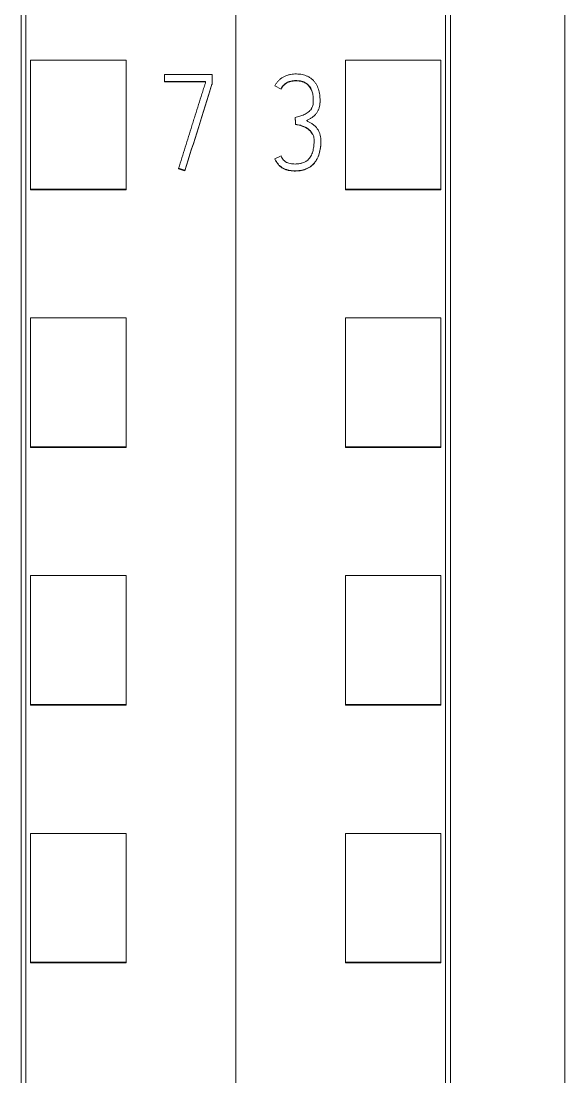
# Model space of a CAD drawing. Header units: millimetres. Extents: x 4137 to 6698, y 1400 to 3585.
# Drawn here: x 6003.35 to 6014.75, y 3270.74 to 3292.87 of the extents above; entities that cross this region are included whole.
import ezdxf

# ---------------------------------------------------------------- set-up
doc = ezdxf.new("R2010")
doc.units = ezdxf.units.MM
doc.layers.add('000-PI-Oprema', color=30, linetype='Continuous', lineweight=5)

msp = doc.modelspace()

# ---------------------------------------------------------------- linework, layer by layer
at = {"layer": '000-PI-Oprema', "color": 0, "linetype": 'ByBlock', "lineweight": 0}
for p, q in [((6007.848, 3360.465), (6007.848, 3247.047)), ((6007.848, 3360.465), (6007.848, 3247.047)), ((6003.448, 3249.37), (6003.448, 3358.185)), ((6012.248, 3358.185), (6012.248, 3249.37)), ((6003.548, 3289.349), (6003.548, 3292.05)), ((6003.548, 3292.05), (6005.548, 3292.05)), ((6005.548, 3289.349), (6005.548, 3292.05)), ((6010.148, 3289.349), (6010.148, 3292.05)), ((6012.148, 3292.05), (6010.148, 3292.05)), ((6012.148, 3289.349), (6012.148, 3292.05)), ((6006.351, 3291.607), (6006.351, 3291.748)), ((6006.351, 3291.748), (6007.35, 3291.748)), ((6007.35, 3291.748), (6007.35, 3291.546)), ((6006.351, 3291.607), (6006.351, 3291.6)), ((6007.211, 3291.607), (6006.351, 3291.607)), ((6006.351, 3291.6), (6007.211, 3291.6)), ((6007.211, 3291.568), (6007.211, 3291.607)), ((6007.35, 3291.546), (6007.35, 3291.539)), ((6009.615, 3291.194), (6009.615, 3291.2)), ((6009.094, 3290.847), (6009.094, 3290.841)), ((6009.102, 3290.709), (6009.102, 3290.703)), ((6009.632, 3290.341), (6009.632, 3290.347)), ((6006.648, 3289.783), (6006.648, 3289.777)), ((6006.781, 3289.739), (6006.781, 3289.733)), ((6003.548, 3289.334), (6003.548, 3289.349)), ((6003.548, 3289.349), (6005.548, 3289.349)), ((6003.548, 3289.334), (6005.548, 3289.334)), ((6005.548, 3289.334), (6005.548, 3289.349)), ((6010.148, 3289.334), (6010.148, 3289.349)), ((6012.148, 3289.349), (6010.148, 3289.349)), ((6012.148, 3289.334), (6010.148, 3289.334)), ((6012.148, 3289.334), (6012.148, 3289.349)), ((6003.548, 3283.947), (6003.548, 3286.649)), ((6003.548, 3286.649), (6005.548, 3286.649)), ((6005.548, 3283.947), (6005.548, 3286.649)), ((6010.148, 3283.947), (6010.148, 3286.649)), ((6012.148, 3286.649), (6010.148, 3286.649)), ((6012.148, 3283.947), (6012.148, 3286.649)), ((6003.548, 3283.934), (6003.548, 3283.947)), ((6003.548, 3283.947), (6005.548, 3283.947)), ((6003.548, 3283.934), (6005.548, 3283.934)), ((6005.548, 3283.934), (6005.548, 3283.947)), ((6010.148, 3283.934), (6010.148, 3283.947)), ((6012.148, 3283.947), (6010.148, 3283.947)), ((6012.148, 3283.934), (6010.148, 3283.934)), ((6012.148, 3283.934), (6012.148, 3283.947)), ((6003.548, 3278.546), (6003.548, 3281.247)), ((6003.548, 3281.247), (6005.548, 3281.247)), ((6005.548, 3278.546), (6005.548, 3281.247)), ((6010.148, 3278.546), (6010.148, 3281.247)), ((6012.148, 3281.247), (6010.148, 3281.247)), ((6012.148, 3278.546), (6012.148, 3281.247)), ((6003.548, 3278.534), (6003.548, 3278.546)), ((6003.548, 3278.546), (6005.548, 3278.546)), ((6003.548, 3278.534), (6005.548, 3278.534)), ((6005.548, 3278.534), (6005.548, 3278.546)), ((6010.148, 3278.534), (6010.148, 3278.546)), ((6012.148, 3278.546), (6010.148, 3278.546)), ((6012.148, 3278.534), (6010.148, 3278.534)), ((6012.148, 3278.534), (6012.148, 3278.546)), ((6003.548, 3273.144), (6003.548, 3275.845)), ((6003.548, 3275.845), (6005.548, 3275.845)), ((6005.548, 3273.144), (6005.548, 3275.845)), ((6010.148, 3273.144), (6010.148, 3275.845)), ((6012.148, 3275.845), (6010.148, 3275.845)), ((6012.148, 3273.144), (6012.148, 3275.845)), ((6003.548, 3273.135), (6003.548, 3273.144)), ((6003.548, 3273.144), (6005.548, 3273.144)), ((6003.548, 3273.135), (6005.548, 3273.135)), ((6005.548, 3273.135), (6005.548, 3273.144)), ((6010.148, 3273.135), (6010.148, 3273.144)), ((6012.148, 3273.144), (6010.148, 3273.144)), ((6012.148, 3273.135), (6010.148, 3273.135)), ((6012.148, 3273.135), (6012.148, 3273.144))]:
    msp.add_line(p, q, dxfattribs=at)
at = {"layer": '000-PI-Oprema', "color": 0, "linetype": 'ByBlock', "lineweight": 0, "ltscale": 0.25}
for p, q in [((6008.669, 3291.512), (6008.797, 3291.442)), ((6008.669, 3289.986), (6008.797, 3290.044))]:
    msp.add_line(p, q, dxfattribs=at)
at = {"layer": '000-PI-Oprema', "color": 7, "linetype": 'Continuous', "lineweight": 13}
for centre, major_axis, ratio, start_param, end_param in [((6010.883, 3240.573), (314.603, 1002.18), 0.017762, 1.525489, 1.527294), ((6010.881, 3240.637), (314.393, 1001.508), 0.017752, 1.525522, 1.527328)]:
    msp.add_ellipse(centre, major_axis=major_axis, ratio=ratio, start_param=start_param, end_param=end_param, dxfattribs=at)
at = {"layer": '000-PI-Oprema', "color": 0, "linetype": 'ByBlock', "lineweight": 0}
for points, knots in [([(6003.348, 3249.084), (6003.348, 3252.425), (6003.348, 3260.39), (6003.348, 3273.029), (6003.348, 3288.516), (6003.348, 3302.81), (6003.348, 3317.02), (6003.348, 3331.587), (6003.348, 3345.757), (6003.348, 3355.326), (6003.348, 3358.37)], [0, 0, 0, 0, 0.091483, 0.21812, 0.346206, 0.515858, 0.610111, 0.736264, 0.916066, 1, 1, 1, 1]), ([(6012.348, 3358.37), (6012.348, 3355.326), (6012.348, 3345.757), (6012.348, 3331.587), (6012.348, 3317.02), (6012.348, 3302.81), (6012.348, 3288.516), (6012.348, 3273.029), (6012.348, 3260.39), (6012.348, 3252.425), (6012.348, 3249.084)], [0, 0, 0, 0, 0.083934, 0.263736, 0.389889, 0.484142, 0.653794, 0.78188, 0.908517, 1, 1, 1, 1]), ([(6014.748, 3355.305), (6014.748, 3353.282), (6014.748, 3344.733), (6014.748, 3331.587), (6014.748, 3317.02), (6014.748, 3302.81), (6014.748, 3288.516), (6014.748, 3273.029), (6014.748, 3260.271), (6014.748, 3251.39), (6014.748, 3247.132), (6014.748, 3246.334)], [0, 0, 0, 0, 0.055935, 0.236292, 0.362833, 0.457376, 0.627551, 0.756032, 0.883059, 0.978086, 1, 1, 1, 1]), ([(6008.669, 3291.512), (6008.678, 3291.531), (6008.697, 3291.566), (6008.722, 3291.598), (6008.742, 3291.621), (6008.749, 3291.628), (6008.764, 3291.642), (6008.772, 3291.649), (6008.795, 3291.668), (6008.811, 3291.68), (6008.837, 3291.696), (6008.846, 3291.701), (6008.864, 3291.71), (6008.873, 3291.715), (6008.901, 3291.727), (6008.92, 3291.734), (6008.949, 3291.742), (6008.959, 3291.745), (6008.978, 3291.749), (6008.988, 3291.751), (6009.018, 3291.756), (6009.058, 3291.761), (6009.098, 3291.762), (6009.139, 3291.761), (6009.159, 3291.761), (6009.199, 3291.757), (6009.219, 3291.754), (6009.259, 3291.746), (6009.278, 3291.742), (6009.317, 3291.729), (6009.335, 3291.722), (6009.363, 3291.709), (6009.372, 3291.704), (6009.39, 3291.694), (6009.398, 3291.689), (6009.423, 3291.672), (6009.439, 3291.66), (6009.461, 3291.64), (6009.468, 3291.633), (6009.482, 3291.618), (6009.489, 3291.61), (6009.508, 3291.587), (6009.52, 3291.57), (6009.541, 3291.536), (6009.55, 3291.518), (6009.575, 3291.463), (6009.587, 3291.424), (6009.6, 3291.366), (6009.604, 3291.346), (6009.61, 3291.306), (6009.612, 3291.286), (6009.614, 3291.246), (6009.615, 3291.226), (6009.615, 3291.186), (6009.615, 3291.166), (6009.612, 3291.125), (6009.61, 3291.105), (6009.602, 3291.065), (6009.596, 3291.046), (6009.581, 3291.009), (6009.573, 3290.991), (6009.557, 3290.964), (6009.552, 3290.956), (6009.54, 3290.939), (6009.534, 3290.931), (6009.514, 3290.908), (6009.5, 3290.894), (6009.478, 3290.874), (6009.47, 3290.867), (6009.454, 3290.855), (6009.445, 3290.849), (6009.42, 3290.833), (6009.403, 3290.822), (6009.368, 3290.802), (6009.35, 3290.793), (6009.332, 3290.784)], [0, 0, 0, 0, 0.03125, 0.0625, 0.0625, 0.078125, 0.078125, 0.09375, 0.09375, 0.125, 0.125, 0.140625, 0.140625, 0.15625, 0.15625, 0.1875, 0.1875, 0.203125, 0.203125, 0.21875, 0.21875, 0.25, 0.28125, 0.28125, 0.3125, 0.3125, 0.34375, 0.34375, 0.375, 0.375, 0.40625, 0.40625, 0.421875, 0.421875, 0.4375, 0.4375, 0.46875, 0.46875, 0.484375, 0.484375, 0.5, 0.5, 0.53125, 0.53125, 0.5625, 0.5625, 0.625, 0.625, 0.65625, 0.65625, 0.6875, 0.6875, 0.71875, 0.71875, 0.75, 0.75, 0.78125, 0.78125, 0.8125, 0.8125, 0.84375, 0.84375, 0.859375, 0.859375, 0.875, 0.875, 0.90625, 0.90625, 0.921875, 0.921875, 0.9375, 0.9375, 0.96875, 0.96875, 1, 1, 1, 1]), ([(6006.648, 3289.783), (6006.695, 3289.932), (6006.742, 3290.081), (6006.812, 3290.304), (6006.835, 3290.378), (6006.882, 3290.527), (6006.905, 3290.602), (6006.94, 3290.713), (6006.952, 3290.75), (6006.975, 3290.825), (6006.987, 3290.862), (6007.022, 3290.973), (6007.045, 3291.048), (6007.092, 3291.197), (6007.116, 3291.271), (6007.151, 3291.382), (6007.163, 3291.42), (6007.18, 3291.475), (6007.186, 3291.494), (6007.196, 3291.522), (6007.199, 3291.531), (6007.205, 3291.549), (6007.208, 3291.559), (6007.211, 3291.568)], [0, 0, 0, 0, 0.25, 0.25, 0.375, 0.375, 0.5, 0.5, 0.5625, 0.5625, 0.625, 0.625, 0.75, 0.75, 0.875, 0.875, 0.9375, 0.9375, 0.96875, 0.96875, 0.984375, 0.984375, 1, 1, 1, 1]), ([(6009.094, 3290.847), (6009.125, 3290.857), (6009.157, 3290.866), (6009.22, 3290.886), (6009.251, 3290.896), (6009.296, 3290.916), (6009.311, 3290.924), (6009.34, 3290.941), (6009.353, 3290.95), (6009.373, 3290.965), (6009.379, 3290.971), (6009.391, 3290.982), (6009.397, 3290.988), (6009.413, 3291.007), (6009.424, 3291.019), (6009.437, 3291.04), (6009.441, 3291.047), (6009.449, 3291.062), (6009.452, 3291.07), (6009.461, 3291.093), (6009.465, 3291.109), (6009.471, 3291.141), (6009.473, 3291.158), (6009.474, 3291.191), (6009.474, 3291.207), (6009.473, 3291.257), (6009.471, 3291.289), (6009.463, 3291.338), (6009.46, 3291.354), (6009.453, 3291.378), (6009.451, 3291.386), (6009.446, 3291.402), (6009.443, 3291.41), (6009.434, 3291.433), (6009.427, 3291.448), (6009.41, 3291.477), (6009.401, 3291.491), (6009.381, 3291.517), (6009.37, 3291.53), (6009.352, 3291.547), (6009.346, 3291.552), (6009.333, 3291.562), (6009.326, 3291.567), (6009.305, 3291.581), (6009.29, 3291.589), (6009.26, 3291.601), (6009.244, 3291.607), (6009.211, 3291.615), (6009.195, 3291.617), (6009.162, 3291.621), (6009.146, 3291.623), (6009.112, 3291.623), (6009.096, 3291.623), (6009.062, 3291.621), (6009.046, 3291.619), (6009.013, 3291.614), (6008.997, 3291.611), (6008.973, 3291.603), (6008.965, 3291.601), (6008.95, 3291.595), (6008.942, 3291.592), (6008.927, 3291.585), (6008.919, 3291.581), (6008.905, 3291.572), (6008.898, 3291.568), (6008.878, 3291.553), (6008.865, 3291.542), (6008.842, 3291.518), (6008.832, 3291.506), (6008.813, 3291.478), (6008.805, 3291.464), (6008.797, 3291.449)], [0, 0, 0, 0, 0.0625, 0.0625, 0.125, 0.125, 0.15625, 0.15625, 0.1875, 0.1875, 0.203125, 0.203125, 0.21875, 0.21875, 0.25, 0.25, 0.265625, 0.265625, 0.28125, 0.28125, 0.3125, 0.3125, 0.34375, 0.34375, 0.375, 0.375, 0.4375, 0.4375, 0.46875, 0.46875, 0.484375, 0.484375, 0.5, 0.5, 0.53125, 0.53125, 0.5625, 0.5625, 0.59375, 0.59375, 0.609375, 0.609375, 0.625, 0.625, 0.65625, 0.65625, 0.6875, 0.6875, 0.71875, 0.71875, 0.75, 0.75, 0.78125, 0.78125, 0.8125, 0.8125, 0.84375, 0.84375, 0.859375, 0.859375, 0.875, 0.875, 0.890625, 0.890625, 0.90625, 0.90625, 0.9375, 0.9375, 0.96875, 0.96875, 1, 1, 1, 1]), ([(6008.797, 3291.442), (6008.804, 3291.457), (6008.813, 3291.472), (6008.831, 3291.499), (6008.841, 3291.511), (6008.859, 3291.529), (6008.865, 3291.535), (6008.877, 3291.546), (6008.884, 3291.551), (6008.897, 3291.561), (6008.904, 3291.565), (6008.918, 3291.574), (6008.925, 3291.578), (6008.948, 3291.588), (6008.963, 3291.594), (6008.995, 3291.604), (6009.011, 3291.607), (6009.044, 3291.613), (6009.06, 3291.615), (6009.093, 3291.617), (6009.11, 3291.617), (6009.16, 3291.616), (6009.192, 3291.613), (6009.233, 3291.603), (6009.241, 3291.601), (6009.257, 3291.596), (6009.265, 3291.593), (6009.288, 3291.584), (6009.302, 3291.576), (6009.324, 3291.563), (6009.33, 3291.558), (6009.343, 3291.548), (6009.35, 3291.543), (6009.368, 3291.526), (6009.379, 3291.513), (6009.394, 3291.494), (6009.399, 3291.487), (6009.409, 3291.473), (6009.422, 3291.452), (6009.432, 3291.43), (6009.445, 3291.399), (6009.45, 3291.383), (6009.459, 3291.354), (6009.462, 3291.34), (6009.464, 3291.326)], [0, 0, 0, 0, 0.055989, 0.055989, 0.111979, 0.111979, 0.139974, 0.139974, 0.167968, 0.167968, 0.195963, 0.195963, 0.223958, 0.223958, 0.279947, 0.279947, 0.335937, 0.335937, 0.391926, 0.391926, 0.447916, 0.447916, 0.559895, 0.559895, 0.587889, 0.587889, 0.615884, 0.615884, 0.671874, 0.671874, 0.699868, 0.699868, 0.727863, 0.727863, 0.783853, 0.783853, 0.811847, 0.811847, 0.839842, 0.895832, 0.895832, 0.951821, 0.951821, 1, 1, 1, 1]), ([(6009.61, 3291.104), (6009.611, 3291.115), (6009.613, 3291.126), (6009.615, 3291.156), (6009.615, 3291.175), (6009.615, 3291.193)], [0, 0, 0, 0, 0.372922, 0.372922, 1, 1, 1, 1]), ([(6009.332, 3290.784), (6009.351, 3290.774), (6009.37, 3290.764), (6009.406, 3290.743), (6009.424, 3290.732), (6009.459, 3290.709), (6009.476, 3290.697), (6009.501, 3290.677), (6009.509, 3290.669), (6009.524, 3290.655), (6009.531, 3290.647), (6009.551, 3290.623), (6009.564, 3290.606), (6009.58, 3290.579), (6009.585, 3290.569), (6009.594, 3290.55), (6009.598, 3290.541), (6009.61, 3290.511), (6009.616, 3290.491), (6009.623, 3290.46), (6009.625, 3290.45), (6009.628, 3290.429), (6009.629, 3290.418), (6009.632, 3290.387), (6009.632, 3290.366), (6009.632, 3290.324), (6009.631, 3290.303), (6009.629, 3290.261), (6009.627, 3290.24), (6009.621, 3290.199), (6009.618, 3290.178), (6009.605, 3290.116), (6009.594, 3290.076), (6009.574, 3290.028), (6009.57, 3290.018), (6009.561, 3289.999), (6009.556, 3289.99), (6009.541, 3289.962), (6009.53, 3289.944), (6009.505, 3289.91), (6009.492, 3289.894), (6009.47, 3289.871), (6009.462, 3289.863), (6009.447, 3289.849), (6009.438, 3289.842), (6009.413, 3289.823), (6009.396, 3289.811), (6009.369, 3289.796), (6009.359, 3289.791), (6009.34, 3289.782), (6009.33, 3289.778), (6009.281, 3289.758), (6009.24, 3289.748), (6009.178, 3289.738), (6009.157, 3289.736), (6009.114, 3289.734), (6009.093, 3289.733), (6009.051, 3289.734), (6009.03, 3289.735), (6008.999, 3289.739), (6008.988, 3289.74), (6008.967, 3289.744), (6008.957, 3289.746), (6008.926, 3289.753), (6008.906, 3289.76), (6008.876, 3289.771), (6008.867, 3289.776), (6008.848, 3289.785), (6008.838, 3289.79), (6008.811, 3289.806), (6008.793, 3289.818), (6008.769, 3289.838), (6008.761, 3289.845), (6008.747, 3289.861), (6008.74, 3289.869), (6008.72, 3289.894), (6008.709, 3289.911), (6008.688, 3289.948), (6008.678, 3289.966), (6008.669, 3289.986)], [0, 0, 0, 0, 0.03125, 0.03125, 0.0625, 0.0625, 0.09375, 0.09375, 0.109375, 0.109375, 0.125, 0.125, 0.15625, 0.15625, 0.171875, 0.171875, 0.1875, 0.1875, 0.21875, 0.21875, 0.234375, 0.234375, 0.25, 0.25, 0.28125, 0.28125, 0.3125, 0.3125, 0.34375, 0.34375, 0.375, 0.375, 0.4375, 0.4375, 0.453125, 0.453125, 0.46875, 0.46875, 0.5, 0.5, 0.53125, 0.53125, 0.546875, 0.546875, 0.5625, 0.5625, 0.59375, 0.59375, 0.609375, 0.609375, 0.625, 0.625, 0.6875, 0.6875, 0.71875, 0.71875, 0.75, 0.75, 0.78125, 0.78125, 0.796875, 0.796875, 0.8125, 0.8125, 0.84375, 0.84375, 0.859375, 0.859375, 0.875, 0.875, 0.90625, 0.90625, 0.921875, 0.921875, 0.9375, 0.9375, 0.96875, 0.96875, 1, 1, 1, 1]), ([(6008.797, 3290.044), (6008.804, 3290.028), (6008.812, 3290.013), (6008.83, 3289.983), (6008.84, 3289.97), (6008.858, 3289.95), (6008.864, 3289.944), (6008.878, 3289.933), (6008.884, 3289.928), (6008.899, 3289.918), (6008.906, 3289.914), (6008.922, 3289.905), (6008.93, 3289.902), (6008.954, 3289.892), (6008.97, 3289.888), (6009.004, 3289.881), (6009.022, 3289.878), (6009.056, 3289.875), (6009.073, 3289.875), (6009.108, 3289.875), (6009.125, 3289.876), (6009.159, 3289.878), (6009.176, 3289.881), (6009.202, 3289.886), (6009.21, 3289.887), (6009.227, 3289.892), (6009.236, 3289.894), (6009.26, 3289.902), (6009.276, 3289.908), (6009.3, 3289.92), (6009.307, 3289.924), (6009.322, 3289.933), (6009.33, 3289.938), (6009.35, 3289.953), (6009.363, 3289.964), (6009.387, 3289.989), (6009.398, 3290.003), (6009.418, 3290.032), (6009.426, 3290.047), (6009.441, 3290.078), (6009.448, 3290.094), (6009.465, 3290.144), (6009.472, 3290.177), (6009.481, 3290.228), (6009.484, 3290.245), (6009.487, 3290.28), (6009.489, 3290.297), (6009.491, 3290.331), (6009.491, 3290.349), (6009.49, 3290.374), (6009.49, 3290.383), (6009.489, 3290.4), (6009.488, 3290.409), (6009.484, 3290.435), (6009.48, 3290.452), (6009.471, 3290.476), (6009.468, 3290.484), (6009.461, 3290.5), (6009.457, 3290.507), (6009.443, 3290.53), (6009.433, 3290.544), (6009.411, 3290.57), (6009.399, 3290.583), (6009.373, 3290.605), (6009.359, 3290.616), (6009.33, 3290.634), (6009.315, 3290.643), (6009.284, 3290.658), (6009.268, 3290.665), (6009.236, 3290.676), (6009.219, 3290.681), (6009.17, 3290.695), (6009.136, 3290.703), (6009.102, 3290.709)], [0, 0, 0, 0, 0.03125, 0.03125, 0.0625, 0.0625, 0.078125, 0.078125, 0.09375, 0.09375, 0.109375, 0.109375, 0.125, 0.125, 0.15625, 0.15625, 0.1875, 0.1875, 0.21875, 0.21875, 0.25, 0.25, 0.28125, 0.28125, 0.296875, 0.296875, 0.3125, 0.3125, 0.34375, 0.34375, 0.359375, 0.359375, 0.375, 0.375, 0.40625, 0.40625, 0.4375, 0.4375, 0.46875, 0.46875, 0.5, 0.5, 0.5625, 0.5625, 0.59375, 0.59375, 0.625, 0.625, 0.65625, 0.65625, 0.671875, 0.671875, 0.6875, 0.6875, 0.71875, 0.71875, 0.734375, 0.734375, 0.75, 0.75, 0.78125, 0.78125, 0.8125, 0.8125, 0.84375, 0.84375, 0.875, 0.875, 0.90625, 0.90625, 0.9375, 0.9375, 1, 1, 1, 1]), ([(6009.102, 3290.703), (6009.136, 3290.697), (6009.17, 3290.689), (6009.219, 3290.675), (6009.235, 3290.67), (6009.268, 3290.658), (6009.284, 3290.652), (6009.307, 3290.64), (6009.315, 3290.636), (6009.33, 3290.628), (6009.337, 3290.623), (6009.359, 3290.609), (6009.373, 3290.599), (6009.393, 3290.582), (6009.399, 3290.576), (6009.411, 3290.564), (6009.417, 3290.557), (6009.433, 3290.537), (6009.443, 3290.523), (6009.457, 3290.501), (6009.461, 3290.493), (6009.464, 3290.485), (6009.465, 3290.485), (6009.465, 3290.484)], [0, 0, 0, 0, 0.234549, 0.234549, 0.351824, 0.351824, 0.469098, 0.469098, 0.527735, 0.527735, 0.586373, 0.586373, 0.703647, 0.703647, 0.762285, 0.762285, 0.820922, 0.820922, 0.938196, 0.938196, 0.996834, 0.996834, 1, 1, 1, 1]), ([(6008.669, 3289.98), (6008.678, 3289.96), (6008.688, 3289.941), (6008.709, 3289.905), (6008.72, 3289.887), (6008.74, 3289.862), (6008.747, 3289.854), (6008.761, 3289.839), (6008.769, 3289.832), (6008.793, 3289.812), (6008.81, 3289.8), (6008.838, 3289.784), (6008.847, 3289.779), (6008.866, 3289.77), (6008.876, 3289.765), (6008.905, 3289.754), (6008.925, 3289.747), (6008.966, 3289.737), (6008.987, 3289.734), (6009.029, 3289.729), (6009.05, 3289.728), (6009.091, 3289.727), (6009.112, 3289.727), (6009.154, 3289.73), (6009.175, 3289.732), (6009.207, 3289.736), (6009.217, 3289.738), (6009.238, 3289.742), (6009.248, 3289.745), (6009.278, 3289.752), (6009.298, 3289.759), (6009.328, 3289.77), (6009.337, 3289.774), (6009.357, 3289.783), (6009.366, 3289.788), (6009.394, 3289.804), (6009.411, 3289.815), (6009.444, 3289.841), (6009.46, 3289.854), (6009.489, 3289.885), (6009.503, 3289.901), (6009.528, 3289.935), (6009.539, 3289.952), (6009.555, 3289.98), (6009.56, 3289.989), (6009.569, 3290.008), (6009.573, 3290.018), (6009.593, 3290.067), (6009.605, 3290.107), (6009.617, 3290.168), (6009.621, 3290.189), (6009.626, 3290.231), (6009.628, 3290.252), (6009.63, 3290.276), (6009.63, 3290.279), (6009.63, 3290.282)], [0, 0, 0, 0, 0.045144, 0.045144, 0.090287, 0.090287, 0.112859, 0.112859, 0.135431, 0.135431, 0.180575, 0.180575, 0.203147, 0.203147, 0.225718, 0.225718, 0.270862, 0.270862, 0.316006, 0.316006, 0.361149, 0.361149, 0.406293, 0.406293, 0.451437, 0.451437, 0.474009, 0.474009, 0.49658, 0.49658, 0.541724, 0.541724, 0.564296, 0.564296, 0.586868, 0.586868, 0.632011, 0.632011, 0.677155, 0.677155, 0.722299, 0.722299, 0.767442, 0.767442, 0.790014, 0.790014, 0.812586, 0.812586, 0.902873, 0.902873, 0.948017, 0.948017, 0.993161, 0.993161, 1, 1, 1, 1])]:
    msp.add_open_spline(points, degree=3, knots=knots, dxfattribs=at)
for points, weights in [([(6009.102, 3290.709), (6009.098, 3290.778), (6009.094, 3290.847)], [0.500000009599, 0.499999990401, 0.500000009599]), ([(6009.094, 3290.841), (6009.098, 3290.772), (6009.102, 3290.703)], [0.499999969803, 0.500000030197, 0.499999969803]), ([(6006.781, 3289.739), (6006.715, 3289.761), (6006.648, 3289.783)], [0.499999640066, 0.500000359934, 0.499999640066]), ([(6006.648, 3289.777), (6006.715, 3289.755), (6006.781, 3289.733)], [0.499999909071, 0.500000090929, 0.499999909071])]:
    msp.add_rational_spline(points, weights, degree=2, dxfattribs=at)

doc.saveas('drawing.dxf')
